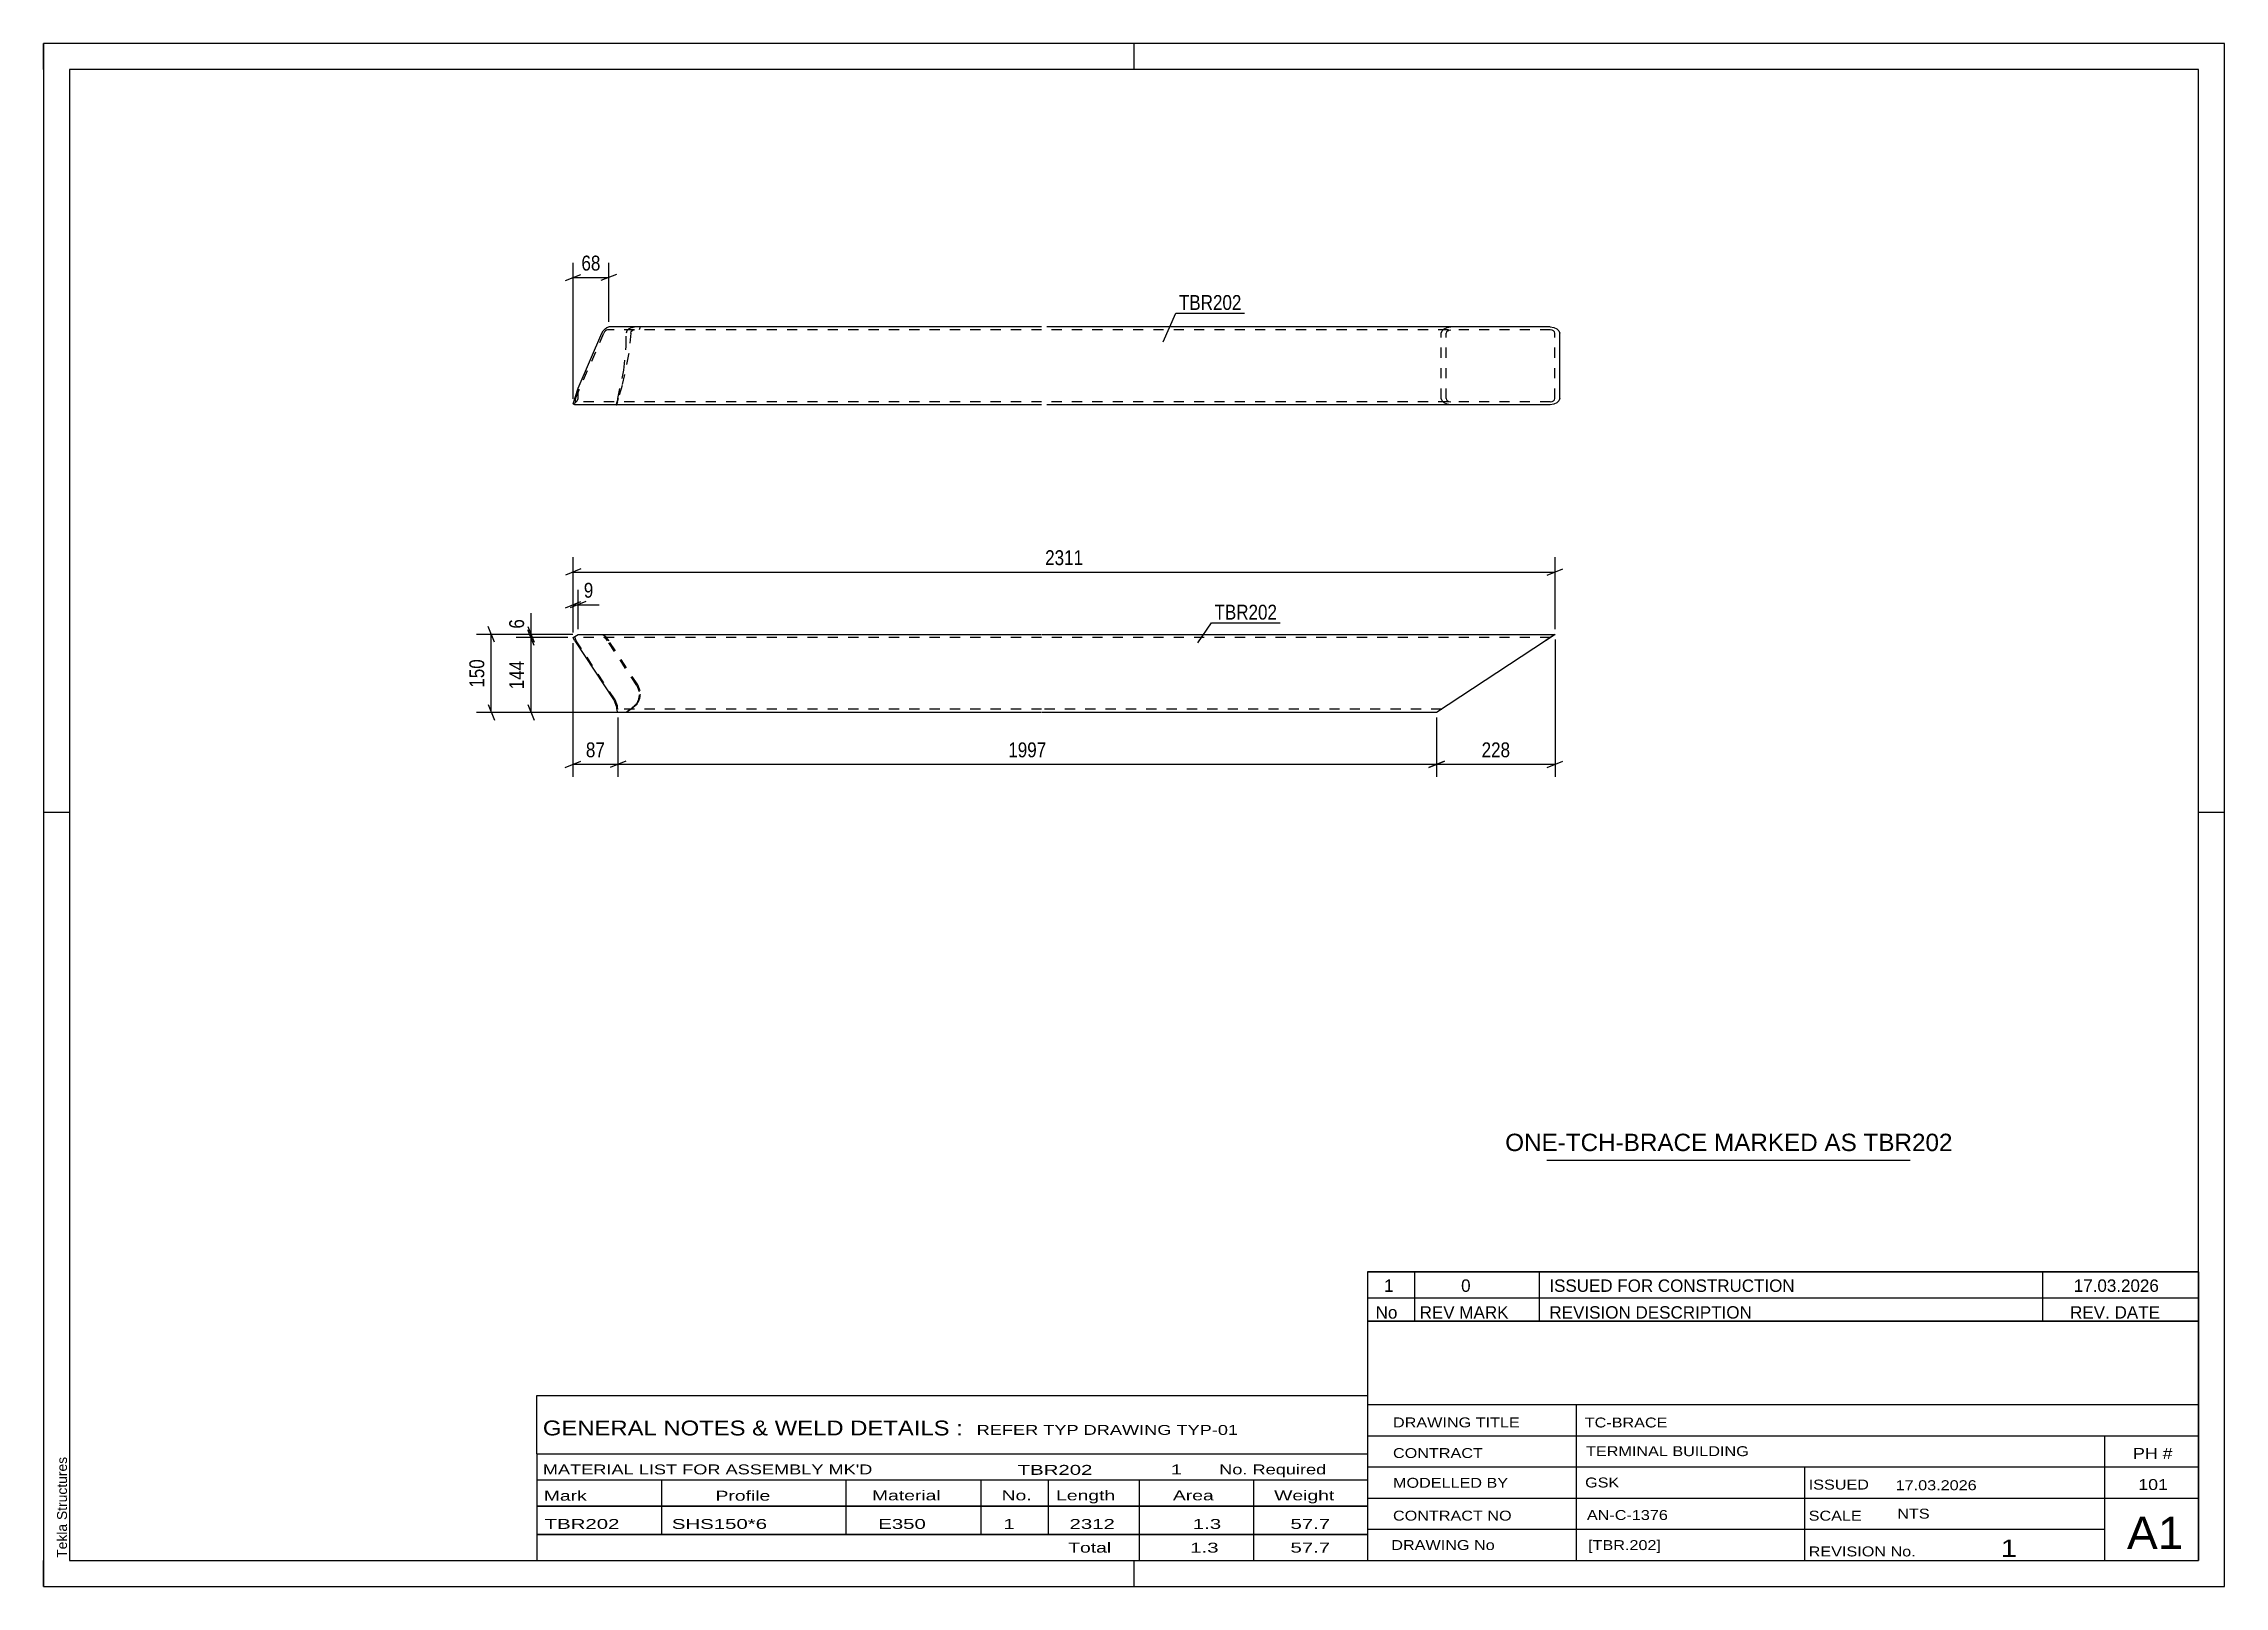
# Model space of a CAD drawing. Header units: millimetres. Extents: x 0 to 420, y 0 to 297.
import ezdxf

# ---------------------------------------------------------------- set-up
doc = ezdxf.new("R2010")
doc.units = ezdxf.units.MM
doc.linetypes.add('DXK_LINE_DOT2', pattern=[3.9198, 1.9599, -1.9599])
doc.styles.add('Arial', font='ARIAL.TTF', dxfattribs={"height": 0.2})
doc.styles.add('Arial Narrow', font='ARIALN.TTF', dxfattribs={"height": 0.2})

# ---------------------------------------------------------------- blocks, each defined once
blk = doc.blocks.new('Unknown-580639568-1162')
at = {"color": 5, "linetype": 'Continuous'}
for p, q in [((420, 297), (0, 297)), ((0, 297), (0, 0)), ((0, 292), (0, 297)), ((210, 292), (210, 297)), ((420, 0), (420, 297)), ((415, 292), (5, 292)), ((5, 292), (5, 5)), ((415, 5), (415, 292)), ((5, 149), (0, 149)), ((420, 149), (415, 149)), ((0, 0), (0, 5)), ((5, 5), (415, 5)), ((210, 0), (210, 5)), ((0, 0), (420, 0))]:
    blk.add_line(p, q, dxfattribs=at)
at = {"color": 174, "linetype": 'Continuous', "style": 'Arial'}
blk.add_text('Tekla Structures', height=1.9102, rotation=90, dxfattribs=at).set_placement((4.5, 5.5))
blk = doc.blocks.new('Part-580639568-1309 - 1303')
at = {"color": 2, "linetype": 'Continuous'}
for p, q in [((101.99, 182.65), (102.92, 183.26)), ((102.04, 182.51), (101.99, 182.65)), ((102.3, 182.06), (102.04, 182.51)), ((102.3, 182.06), (109.87, 170.55)), ((102.92, 183.26), (192.19, 183.26)), ((192.29, 183.26), (291.09, 183.26)), ((289.27, 182.06), (268.29, 168.26)), ((291.09, 183.26), (289.27, 182.06)), ((109.87, 170.55), (110.3, 169.46)), ((110.3, 169.46), (110.33, 169.39)), ((110.33, 169.39), (110.34, 169)), ((110.34, 169), (110.4, 168.61)), ((110.4, 168.61), (110.51, 168.35)), ((110.51, 168.35), (110.57, 168.3)), ((110.57, 168.3), (110.6, 168.26)), ((192.19, 168.26), (110.6, 168.26)), ((268.29, 168.26), (192.29, 168.26))]:
    blk.add_line(p, q, dxfattribs=at)
at = {"color": 7, "linetype": 'DXK_LINE_DOT2'}
for p, q in [((102.43, 182.66), (102.36, 182.61)), ((102.36, 182.61), (102.36, 182.48)), ((102.36, 182.48), (102.43, 182.29)), ((192.19, 182.66), (102.43, 182.66)), ((102.43, 182.29), (102.56, 182.06)), ((110.05, 170.67), (102.56, 182.06)), ((107.52, 183.26), (107.78, 183.16)), ((107.78, 183.16), (108.12, 182.9)), ((108.05, 182.61), (107.92, 182.66)), ((108.22, 182.48), (108.05, 182.61)), ((108.12, 182.9), (108.49, 182.51)), ((108.4, 182.29), (108.22, 182.48)), ((108.57, 182.06), (108.4, 182.29)), ((108.49, 182.51), (108.84, 182.06)), ((114.25, 173.43), (108.57, 182.06)), ((114.43, 173.55), (108.84, 182.06)), ((290.18, 182.66), (192.29, 182.66)), ((290.95, 183.16), (289.27, 182.06)), ((114.25, 173.43), (114.7, 172.26)), ((114.89, 172.38), (114.43, 173.55)), ((110.51, 169.5), (110.05, 170.67)), ((110.51, 169.46), (110.51, 169.5)), ((110.51, 169.23), (110.51, 169.46)), ((110.54, 169.03), (110.51, 169.23)), ((110.6, 168.9), (110.54, 169.03)), ((110.66, 168.86), (110.6, 168.9)), ((192.19, 168.86), (110.66, 168.86)), ((113.32, 169), (112.2, 168.26)), ((112.74, 168.61), (112.2, 168.26)), ((113.32, 169), (112.74, 168.61)), ((113.07, 168.86), (113.14, 168.9)), ((113.14, 168.9), (113.3, 169.03)), ((113.3, 169.03), (113.51, 169.23)), ((113.32, 169), (113.81, 169.46)), ((113.51, 169.23), (113.75, 169.46)), ((114.12, 169.8), (113.75, 169.46)), ((113.81, 169.46), (114.3, 169.92)), ((269.2, 168.86), (192.29, 168.86)), ((269.2, 168.86), (269.27, 168.9))]:
    blk.add_line(p, q, dxfattribs=at)
for centre in [(111.44, 171.75), (111.62, 171.87)]:
    blk.add_arc(centre, 3.31, 324.0944, 9.0162, dxfattribs=at)
blk = doc.blocks.new('Part-580639568-1271 - 1253')
at = {"color": 7, "linetype": 'DXK_LINE_DOT2'}
for p, q in [((102.43, 228.67), (107.92, 241.27)), ((108.05, 241.5), (107.92, 241.27)), ((108.22, 241.7), (108.05, 241.5)), ((108.4, 241.83), (108.22, 241.7)), ((108.57, 241.87), (108.4, 241.83)), ((192.19, 241.87), (108.57, 241.87)), ((112.34, 241.73), (112.2, 241.27)), ((112.2, 238.73), (112.2, 241.27)), ((112.74, 242.12), (112.34, 241.73)), ((113.07, 241.27), (112.67, 237.13)), ((113.32, 242.38), (112.74, 242.12)), ((113.07, 241.27), (113.14, 241.5)), ((113.14, 241.5), (113.3, 241.7)), ((113.3, 241.7), (113.35, 241.73)), ((113.32, 242.38), (113.81, 242.47)), ((113.35, 241.73), (113.51, 241.83)), ((113.51, 241.83), (113.75, 241.87)), ((114.89, 242.47), (114.7, 241.87)), ((290.17, 241.87), (193.19, 241.87)), ((269.19, 241.27), (269.33, 241.73)), ((269.19, 228.67), (269.19, 241.27)), ((269.33, 241.73), (269.72, 242.12)), ((269.72, 242.12), (270.32, 242.38)), ((270.17, 241.5), (270.1, 241.27)), ((270.1, 228.67), (270.1, 241.27)), ((270.37, 241.7), (270.17, 241.5)), ((270.32, 242.38), (271.01, 242.47)), ((270.37, 241.7), (270.45, 241.73)), ((270.45, 241.73), (270.66, 241.83)), ((270.66, 241.83), (271.01, 241.87)), ((290.52, 241.83), (290.17, 241.87)), ((290.81, 241.7), (290.52, 241.83)), ((291.01, 241.5), (290.81, 241.7)), ((291.08, 241.27), (291.01, 241.5)), ((291.08, 228.67), (291.08, 241.27)), ((112.67, 237.13), (111.41, 231.2)), ((111.76, 234.13), (112.2, 238.73)), ((110.6, 228.67), (111.76, 234.13)), ((111.41, 231.2), (110.66, 228.67)), ((102.43, 228.67), (102.36, 228.44)), ((102.36, 228.44), (102.36, 228.25)), ((102.36, 228.25), (102.43, 228.12)), ((102.43, 228.12), (102.56, 228.07)), ((192.19, 228.07), (102.56, 228.07)), ((110.3, 227.47), (110.33, 227.49)), ((110.51, 228.07), (110.33, 227.49)), ((110.33, 227.49), (110.34, 227.56)), ((110.34, 227.56), (110.4, 227.82)), ((110.4, 227.82), (110.51, 228.21)), ((110.51, 228.21), (110.57, 228.43)), ((110.51, 228.12), (110.53, 228.21)), ((110.51, 228.07), (110.51, 228.12)), ((110.53, 228.21), (110.54, 228.25)), ((110.6, 228.44), (110.54, 228.25)), ((110.57, 228.43), (110.6, 228.67)), ((110.66, 228.67), (110.6, 228.44)), ((290.17, 228.07), (193.19, 228.07)), ((269.33, 228.21), (269.19, 228.67)), ((269.72, 227.82), (269.33, 228.21)), ((270.32, 227.56), (269.72, 227.82)), ((270.1, 228.67), (270.17, 228.44)), ((270.17, 228.44), (270.37, 228.25)), ((271.01, 227.47), (270.32, 227.56)), ((270.37, 228.25), (270.66, 228.12)), ((270.66, 228.12), (271.01, 228.07)), ((290.17, 228.07), (290.52, 228.12)), ((290.52, 228.12), (290.81, 228.25)), ((290.81, 228.25), (291.01, 228.44)), ((291.01, 228.44), (291.08, 228.67))]:
    blk.add_line(p, q, dxfattribs=at)
at = {"color": 2, "linetype": 'Continuous'}
for p, q in [((102.92, 230.7), (107.52, 241.27)), ((107.52, 241.27), (107.78, 241.73)), ((107.78, 241.73), (108.12, 242.12)), ((108.12, 242.12), (108.49, 242.38)), ((108.49, 242.38), (108.84, 242.47)), ((192.19, 242.47), (108.84, 242.47)), ((290.17, 242.47), (193.19, 242.47)), ((290.17, 242.47), (290.87, 242.38)), ((290.87, 242.38), (291.46, 242.12)), ((291.46, 242.12), (291.85, 241.73)), ((291.85, 241.73), (291.99, 241.27)), ((291.99, 228.67), (291.99, 241.27)), ((101.99, 227.65), (102.92, 230.7)), ((101.99, 227.65), (102.38, 227.82)), ((102.04, 227.56), (101.99, 227.65)), ((102.3, 227.47), (102.04, 227.56)), ((192.19, 227.47), (102.3, 227.47)), ((102.38, 227.82), (102.78, 228.21)), ((102.78, 228.21), (102.92, 228.67)), ((102.92, 228.67), (102.92, 230.7)), ((290.17, 227.47), (193.19, 227.47)), ((290.87, 227.56), (290.17, 227.47)), ((291.46, 227.82), (290.87, 227.56)), ((291.85, 228.21), (291.46, 227.82)), ((291.99, 228.67), (291.85, 228.21))]:
    blk.add_line(p, q, dxfattribs=at)
blk = doc.blocks.new('StraightDimension-580639568-1986 - 1303')
at = {"color": 7, "linetype": 'Continuous'}
for p, q in [((100.49, 188.39), (103.49, 189.59)), ((104.42, 189.59), (101.42, 188.39)), ((101.99, 183.65), (101.99, 191.84)), ((102.92, 184.26), (102.92, 191.84)), ((101.99, 188.99), (102.92, 188.99))]:
    blk.add_line(p, q, dxfattribs=at)
at = {"color": 0}
blk.add_wipeout([(106.47, 189.74), (106.47, 193.94), (103.44, 193.94), (103.44, 189.74)], dxfattribs=at)
at = {"color": 7, "linetype": 'Continuous'}
blk.add_line((102.92, 188.99), (107, 188.99), dxfattribs=at)
blk.add_line((102.92, 188.99), (107, 188.99), dxfattribs=at)
at = {"color": 3, "style": 'Arial Narrow'}
blk.add_text('9', height=2.86, dxfattribs=at).set_placement((104.04, 190.34))
blk = doc.blocks.new('StraightDimension-580639568-1883 - 1303')
at = {"color": 7, "linetype": 'Continuous'}
for p, q in [((101.92, 183.26), (83.36, 183.26)), ((86.81, 181.76), (85.61, 184.76)), ((86.21, 168.26), (86.21, 183.26)), ((109.6, 168.26), (83.36, 168.26)), ((85.61, 169.76), (86.81, 166.76))]:
    blk.add_line(p, q, dxfattribs=at)
at = {"color": 0}
blk.add_wipeout([(85.46, 179.1), (81.26, 179.1), (81.26, 172.41), (85.46, 172.41)], dxfattribs=at)
at = {"color": 3, "style": 'Arial Narrow'}
blk.add_text('150', height=2.863, rotation=90.0002, dxfattribs=at).set_placement((84.86, 173.01))
blk = doc.blocks.new('StraightDimension-580639568-2409 - 1303')
at = {"color": 7, "linetype": 'Continuous'}
for p, q in [((100.99, 182.65), (91.03, 182.65)), ((94.48, 181.15), (93.28, 184.15)), ((93.88, 168.26), (93.88, 182.65)), ((111.2, 168.26), (91.03, 168.26)), ((93.28, 169.76), (94.48, 166.76))]:
    blk.add_line(p, q, dxfattribs=at)
at = {"color": 0}
blk.add_wipeout([(93.13, 178.79), (88.93, 178.79), (88.93, 172.11), (93.13, 172.11)], dxfattribs=at)
at = {"color": 3, "style": 'Arial Narrow'}
blk.add_text('144', height=2.863, rotation=90.0002, dxfattribs=at).set_placement((92.53, 172.71))
blk = doc.blocks.new('StraightDimension-580639568-1634 - 1303')
at = {"color": 7, "linetype": 'Continuous'}
for p, q in [((101.99, 183.65), (101.99, 198.11)), ((291.09, 184.26), (291.09, 198.11)), ((103.49, 195.86), (100.49, 194.66)), ((101.99, 195.26), (291.09, 195.26)), ((289.59, 194.66), (292.59, 195.86))]:
    blk.add_line(p, q, dxfattribs=at)
at = {"color": 0}
blk.add_wipeout([(200.8, 196.01), (200.8, 200.21), (192.29, 200.21), (192.29, 196.01)], dxfattribs=at)
at = {"color": 3, "style": 'Arial Narrow'}
blk.add_text('2311', height=2.863, dxfattribs=at).set_placement((192.89, 196.61))
blk = doc.blocks.new('StraightDimension-580639568-2340 - 1303')
at = {"color": 7, "linetype": 'Continuous'}
for p, q in [((291.09, 182.26), (291.09, 155.86)), ((268.29, 167.26), (268.29, 155.86)), ((269.79, 158.86), (266.79, 157.66)), ((268.29, 158.26), (291.09, 158.26)), ((289.59, 157.66), (292.59, 158.86))]:
    blk.add_line(p, q, dxfattribs=at)
at = {"color": 0}
blk.add_wipeout([(283.03, 159.01), (283.03, 163.21), (276.35, 163.21), (276.35, 159.01)], dxfattribs=at)
at = {"color": 3, "style": 'Arial Narrow'}
blk.add_text('228', height=2.863, dxfattribs=at).set_placement((276.95, 159.61))
blk = doc.blocks.new('StraightDimension-580639568-2341 - 1303')
at = {"color": 7, "linetype": 'Continuous'}
for p, q in [((110.6, 167.26), (110.6, 155.86)), ((268.29, 167.26), (268.29, 155.86)), ((112.1, 158.86), (109.1, 157.66)), ((110.6, 158.26), (268.29, 158.26)), ((266.79, 157.66), (269.79, 158.86))]:
    blk.add_line(p, q, dxfattribs=at)
at = {"color": 0}
blk.add_wipeout([(193.7, 159.01), (193.7, 163.21), (185.19, 163.21), (185.19, 159.01)], dxfattribs=at)
at = {"color": 3, "style": 'Arial Narrow'}
blk.add_text('1997', height=2.863, dxfattribs=at).set_placement((185.79, 159.61))
blk = doc.blocks.new('StraightDimension-580639568-2342 - 1303')
at = {"color": 7, "linetype": 'Continuous'}
for p, q in [((101.94, 181.61), (101.94, 155.86)), ((110.6, 167.26), (110.6, 155.86)), ((100.44, 157.66), (103.44, 158.86)), ((101.94, 158.26), (110.6, 158.26)), ((112.1, 158.86), (109.1, 157.66))]:
    blk.add_line(p, q, dxfattribs=at)
at = {"color": 0}
blk.add_wipeout([(108.7, 159.01), (108.7, 163.21), (103.84, 163.21), (103.84, 159.01)], dxfattribs=at)
at = {"color": 3, "style": 'Arial Narrow'}
blk.add_text('87', height=2.863, dxfattribs=at).set_placement((104.44, 159.61))
blk = doc.blocks.new('StraightDimension-580639568-2408 - 1303')
at = {"color": 7, "linetype": 'Continuous'}
for p, q in [((101.92, 183.26), (91.03, 183.26)), ((100.99, 182.65), (91.03, 182.65)), ((93.28, 184.76), (94.48, 181.76)), ((94.48, 181.15), (93.28, 184.15)), ((93.88, 182.65), (93.88, 183.26))]:
    blk.add_line(p, q, dxfattribs=at)
at = {"color": 0}
blk.add_wipeout([(93.13, 186.81), (88.93, 186.81), (88.93, 183.78), (93.13, 183.78)], dxfattribs=at)
at = {"color": 7, "linetype": 'Continuous'}
blk.add_line((93.88, 183.26), (93.88, 187.33), dxfattribs=at)
blk.add_line((93.88, 183.26), (93.88, 187.33), dxfattribs=at)
at = {"color": 3, "style": 'Arial Narrow'}
blk.add_text('6', height=2.86, rotation=90.0002, dxfattribs=at).set_placement((92.53, 184.38))
blk = doc.blocks.new('StraightDimension-580639568-2623 - 1253')
at = {"color": 7, "linetype": 'Continuous'}
for p, q in [((100.49, 251.37), (103.49, 252.57)), ((101.99, 228.65), (101.99, 254.82)), ((110.34, 252.57), (107.34, 251.37)), ((108.84, 243.47), (108.84, 254.82)), ((101.99, 251.97), (108.84, 251.97))]:
    blk.add_line(p, q, dxfattribs=at)
at = {"color": 0}
blk.add_wipeout([(107.84, 252.72), (107.84, 256.92), (102.98, 256.92), (102.98, 252.72)], dxfattribs=at)
at = {"color": 3, "style": 'Arial Narrow'}
blk.add_text('68', height=2.863, dxfattribs=at).set_placement((103.58, 253.32))
blk = doc.blocks.new('Unknown-580639568-2766')
at = {"color": 7, "linetype": 'Continuous'}
for p, q in [((255, 51.05), (255, 5)), ((255, 51.05), (415, 51.05)), ((415, 51), (415, 5)), ((255, 35), (415, 35)), ((295.14, 35), (295.14, 5)), ((255, 29), (415, 29)), ((397, 5.05), (397, 29.05)), ((255, 23), (415, 23)), ((339.14, 23), (339.14, 5)), ((255, 17), (415, 17)), ((255, 11), (397, 11)), ((255, 5), (415, 5))]:
    blk.add_line(p, q, dxfattribs=at)
at = {"color": 7, "style": 'Arial Narrow'}
for s, height, width, p in [('DRAWING TITLE', 1.9089, 1.425378, (259.88, 30.61)), ('TC-BRACE', 1.909, 1.425378, (296.81, 30.59)), ('CONTRACT', 1.909, 1.425378, (259.88, 24.71)), ('TERMINAL BUILDING', 1.9089, 1.425378, (297.06, 25.07)), ('MODELLED BY', 1.9089, 1.425378, (259.88, 18.98)), ('GSK', 1.909, 1.425378, (296.88, 19.04)), ('ISSUED', 1.909, 1.425378, (339.94, 18.64)), ('17.03.2026', 1.909, 1.425378, (356.69, 18.52)), ('CONTRACT NO', 1.9089, 1.425378, (259.88, 12.66)), ('AN-C-1376', 1.909, 1.425378, (297.23, 12.78)), ('SCALE', 1.909, 1.425378, (339.94, 12.65)), ('A1', 6.204, 1.25, (401.24, 7.2)), ('DRAWING No', 1.909, 1.425378, (259.56, 7)), ('[TBR.202]', 1.909, 1.425378, (297.46, 6.99)), ('1', 3.34, 1.5, (376.91, 5.68)), ('REVISION No.', 1.9089, 1.425378, (339.94, 5.77))]:
    blk.add_text(s, height=height, dxfattribs=dict(at, width=width)).set_placement(p)
at = {"color": 7, "linetype": 'Continuous', "style": 'Arial Narrow'}
for s, height, width, p in [('PH #', 2.1, 1.42538, (402.4, 24.55)), ('101', 2.1, 1.42538, (403.41, 18.55)), ('NTS', 1.909, 1.425378, (357, 13.05))]:
    blk.add_text(s, height=height, dxfattribs=dict(at, width=width)).set_placement(p)
blk = doc.blocks.new('Unknown-580639568-2767')
at = {"color": 7, "linetype": 'Continuous'}
for p, q in [((255, 60.55), (415, 60.55)), ((415, 60.55), (255, 60.55)), ((255, 60.55), (255, 55.55)), ((264, 60.55), (264, 55.55)), ((288, 60.55), (288, 55.55)), ((385, 60.55), (385, 55.55)), ((415, 60.55), (415, 55.55)), ((255, 55.55), (415, 55.55)), ((255, 55.55), (255, 51.05)), ((255, 55.55), (415, 55.55)), ((264, 55.55), (264, 51.05)), ((288, 55.55), (288, 51.05)), ((385, 55.55), (385, 51.05)), ((415, 55.55), (415, 51.05)), ((415, 51.05), (255, 51.05))]:
    blk.add_line(p, q, dxfattribs=at)
at = {"color": 7, "linetype": 'Continuous', "style": 'Arial Narrow'}
for s, height, width, p in [('1', 2.39, 1.196471, (258.16, 56.7)), ('0', 2.39, 1.196471, (273, 56.7)), ('ISSUED FOR CONSTRUCTION', 2.3861, 1.196471, (290, 56.7)), ('17.03.2026', 2.386, 1.196471, (391, 56.7)), ('No', 2.386, 1.2, (256.54, 51.55)), ('REV MARK', 2.386, 1.2, (265, 51.55)), ('REVISION DESCRIPTION', 2.3861, 1.2, (290, 51.55)), ('REV. DATE', 2.386, 1.2, (390.28, 51.55))]:
    blk.add_text(s, height=height, dxfattribs=dict(at, width=width)).set_placement(p)
blk = doc.blocks.new('Unknown-580639568-2768')
at = {"color": 7, "linetype": 'Continuous'}
for p, q in [((95, 36.75), (255, 36.75)), ((95, 25.5), (95, 36.75)), ((255, 36.75), (255, 25.5)), ((95, 25.5), (255, 25.5)), ((95, 25.5), (95, 20.5)), ((255, 25.5), (255, 20.5)), ((95, 20.5), (255, 20.5)), ((95, 20.5), (95, 15.5)), ((119, 20.5), (119, 15.5)), ((154.5, 20.5), (154.5, 15.5)), ((180.5, 20.5), (180.5, 15.5)), ((193.5, 20.5), (193.5, 15.5)), ((211, 20.5), (211, 15.5)), ((233, 20.5), (233, 15.5)), ((255, 20.5), (255, 15.5)), ((95, 15.5), (255, 15.5)), ((95, 15.45), (95, 10.05)), ((95, 15.45), (255, 15.45)), ((119, 15.5), (119, 10)), ((154.5, 15.5), (154.5, 10)), ((180.5, 15.5), (180.5, 10)), ((193.5, 15.5), (193.5, 10)), ((211, 15.5), (211, 10)), ((233, 15.5), (233, 10)), ((255, 15.45), (255, 10.05)), ((95, 10.05), (255, 10.05)), ((95, 10), (255, 10)), ((95, 10), (95, 5)), ((211, 10), (211, 5)), ((233, 10), (233, 5)), ((255, 10), (255, 5)), ((95, 5), (255, 5))]:
    blk.add_line(p, q, dxfattribs=at)
at = {"color": 7, "style": 'Arial Narrow'}
for s, height, width, p in [('GENERAL NOTES & WELD DETAILS :', 2.8633, 1.4, (96.15, 29.06)), ('REFER TYP DRAWING TYP-01', 1.9089, 1.6, (179.7, 29.16)), ("MATERIAL LIST FOR ASSEMBLY MK'D", 1.9089, 1.6, (96.15, 21.56)), ('TBR202', 1.909, 1.794707, (187.59, 21.47)), ('1', 1.91, 1.794707, (217.08, 21.56)), ('No. Required', 1.9089, 1.6, (226.41, 21.56)), ('Mark', 1.909, 1.7, (96.34, 16.5)), ('Profile', 1.909, 1.7, (129.41, 16.5)), ('Material', 1.909, 1.7, (159.54, 16.56)), ('No.', 1.909, 1.7, (184.5, 16.56)), ('Length', 1.909, 1.7, (195, 16.56)), ('Area', 1.909, 1.7, (217.5, 16.56)), ('Weight', 1.909, 1.7, (237, 16.56))]:
    blk.add_text(s, height=height, dxfattribs=dict(at, width=width)).set_placement(p)
at = {"color": 7, "linetype": 'Continuous', "style": 'Arial Narrow'}
for s, height, width, p in [('TBR202', 1.909, 1.794707, (96.5, 11.06)), ('SHS150*6', 1.909, 1.794707, (121, 11.06)), ('E350', 1.909, 1.794707, (160.74, 11.06)), ('1', 1.91, 1.794707, (184.86, 11.06)), ('2312', 1.909, 1.794707, (197.58, 11.06)), ('1.3', 1.909, 1.794707, (221.32, 11.06)), ('57.7', 1.909, 1.794707, (240.14, 11.06)), ('Total', 1.909, 1.7, (197.33, 6.5)), ('1.3', 1.909, 1.794707, (220.83, 6.5)), ('57.7', 1.909, 1.794707, (240.14, 6.5))]:
    blk.add_text(s, height=height, dxfattribs=dict(at, width=width)).set_placement(p)
blk = doc.blocks.new('Unknown-580639568-2769')
at = {"color": 7, "linetype": 'Continuous'}
blk.add_line((289.5, 82.05), (359.5, 82.05), dxfattribs=at)
at = {"color": 7, "style": 'Arial'}
blk.add_text('ONE-TCH-BRACE MARKED AS TBR202', height=3.3428, dxfattribs=at).set_placement((281.49, 83.8))
blk = doc.blocks.new('Mark-580639568-1305 - 1303')
at = {"color": 0}
blk.add_wipeout([(237.55, 186.12), (237.55, 189.12), (225.5, 189.12), (225.5, 186.12)], dxfattribs=at)
blk.add_wipeout([(237.55, 186.12), (237.55, 189.12), (225.5, 189.12), (225.5, 186.12)], dxfattribs=at)
at = {"color": 30, "linetype": 'Continuous'}
for p, q in [((222.3, 181.64), (224.9, 185.52)), ((224.9, 185.52), (238.15, 185.52))]:
    blk.add_line(p, q, dxfattribs=at)
at = {"color": 3, "style": 'Arial Narrow'}
blk.add_text('TBR202', height=2.863, dxfattribs=at).set_placement((225.5, 186.12))
blk = doc.blocks.new('Mark-580639568-1266 - 1253')
at = {"color": 0}
blk.add_wipeout([(230.71, 245.73), (230.71, 248.73), (218.65, 248.73), (218.65, 245.73)], dxfattribs=at)
blk.add_wipeout([(230.71, 245.73), (230.71, 248.73), (218.65, 248.73), (218.65, 245.73)], dxfattribs=at)
at = {"color": 30, "linetype": 'Continuous'}
for p, q in [((215.64, 239.6), (218.05, 245.13)), ((218.05, 245.13), (231.31, 245.13))]:
    blk.add_line(p, q, dxfattribs=at)
at = {"color": 3, "style": 'Arial Narrow'}
blk.add_text('TBR202', height=2.863, dxfattribs=at).set_placement((218.65, 245.73))

msp = doc.modelspace()

# ---------------------------------------------------------------- block references
for name in ['Unknown-580639568-1162', 'Part-580639568-1271 - 1253', 'Part-580639568-1309 - 1303', 'Unknown-580639568-2769', 'Unknown-580639568-2767', 'Unknown-580639568-2766', 'Unknown-580639568-2768']:
    msp.add_blockref(name, (0, 0))

# ---------------------------------------------------------------- next in the draw order: block references
for name in ['StraightDimension-580639568-2623 - 1253', 'Mark-580639568-1266 - 1253', 'StraightDimension-580639568-1986 - 1303']:
    msp.add_blockref(name, (0, 0))

# ---------------------------------------------------------------- next in the draw order: block references
msp.add_blockref('StraightDimension-580639568-1883 - 1303', (0, 0))

# ---------------------------------------------------------------- next in the draw order: block references
msp.add_blockref('StraightDimension-580639568-2409 - 1303', (0, 0))

# ---------------------------------------------------------------- next in the draw order: block references
msp.add_blockref('StraightDimension-580639568-1634 - 1303', (0, 0))

# ---------------------------------------------------------------- next in the draw order: block references
for name in ['Mark-580639568-1305 - 1303', 'StraightDimension-580639568-2340 - 1303']:
    msp.add_blockref(name, (0, 0))

# ---------------------------------------------------------------- next in the draw order: block references
msp.add_blockref('StraightDimension-580639568-2341 - 1303', (0, 0))

# ---------------------------------------------------------------- next in the draw order: block references
msp.add_blockref('StraightDimension-580639568-2342 - 1303', (0, 0))

# ---------------------------------------------------------------- next in the draw order: block references
msp.add_blockref('StraightDimension-580639568-2408 - 1303', (0, 0))

doc.saveas('drawing.dxf')
